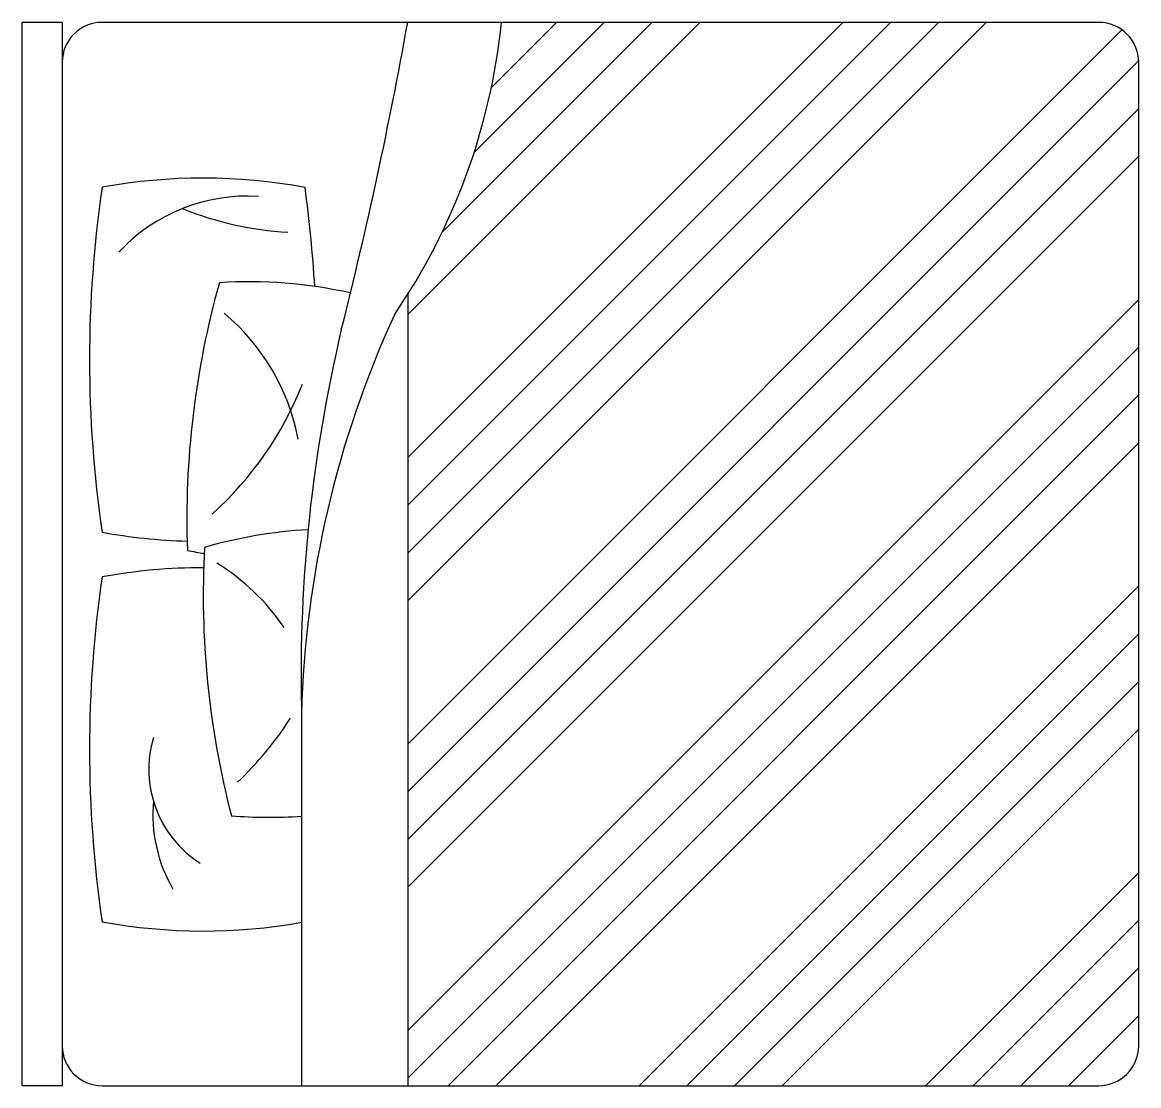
# Model space of a CAD drawing. Header units: millimetres. Extents: x -957.95 to -955.85, y 2695.7 to 2697.7.
import ezdxf

# ---------------------------------------------------------------- set-up
doc = ezdxf.new("R2010")
doc.units = ezdxf.units.MM
doc.header["$LTSCALE"] = 10
doc.layers.add('Móveis_camas', color=2, linetype='Continuous')

msp = doc.modelspace()

# ---------------------------------------------------------------- hatches: boundary and pattern name
at = {"layer": 'Móveis_camas'}
h = msp.add_hatch(dxfattribs=at)
h.set_pattern_fill('ANSI34', color=1, scale=0.02, style=0)
h.set_pattern_definition([(45, (-111.6863, 5.0959), (-0.269407684, 0.269407684), []), (45, (-111.5965, 5.0959), (-0.269407684, 0.269407684), []), (45, (-111.5067, 5.0959), (-0.269407684, 0.269407684), []), (45, (-111.4169, 5.0959), (-0.269407684, 0.269407684), [])])
h.paths.add_polyline_path([(-955.8451, 2697.6286, 0.414214), (-955.9201, 2697.7036), (-957.0437, 2697.7036, -0.115297), (-957.2201, 2697.1917), (-957.2201, 2695.7036), (-955.9201, 2695.7036, 0.414214), (-955.8451, 2695.7786)])

# ---------------------------------------------------------------- linework, layer by layer
for p, q in [((-957.9451, 2695.7036), (-957.9451, 2697.7036)), ((-957.8701, 2697.7036), (-957.9451, 2697.7036)), ((-957.8701, 2697.7036), (-957.8701, 2695.7036)), ((-955.9201, 2697.7036), (-957.7951, 2697.7036)), ((-955.8451, 2695.7786), (-955.8451, 2697.6286)), ((-957.8701, 2695.7036), (-957.9451, 2695.7036)), ((-957.7951, 2695.7036), (-955.9201, 2695.7036))]:
    msp.add_line(p, q, dxfattribs=at)
at = {"layer": 'Móveis_camas', "color": 1}
for p, q in [((-957.2201, 2697.1917), (-957.2201, 2695.7036)), ((-957.4201, 2696.4161), (-957.4201, 2695.7036))]:
    msp.add_line(p, q, dxfattribs=at)
at = {"layer": 'Móveis_camas'}
for centre, start, end in [((-957.7951, 2697.6286), 90, 180), ((-955.9201, 2697.6286), 0, 90), ((-957.7951, 2695.7786), 180, 270), ((-955.9201, 2695.7786), 270, 0)]:
    msp.add_arc(centre, 0.075, start, end, dxfattribs=at)
at = {"layer": 'Móveis_camas', "color": 1}
for centre, radius, start, end in [((-965.5463, 2699.1995), 8.4595, 345.80484, 349.81514), ((-958.2271, 2697.8251), 1.1896, 325.635, 354.1382), ((-957.6049, 2696.3608), 1.0499, 79.4839, 100.4285), ((-955.5862, 2697.069), 2.2325, 171.6458, 188.3534), ((-960.2473, 2697.0185), 2.8587, 3.7747, 7.5284), ((-957.5215, 2697.0457), 0.3311, 86.4426, 136.9785), ((-957.4101, 2697.9351), 0.6271, 248.1041, 266.7504), ((-955.9964, 2696.7699), 1.6392, 164.285, 182.0863), ((-957.5194, 2696.3325), 0.8831, 77.4722, 93.5715), ((-957.8315, 2696.8408), 0.413, 11.0105, 49.8665), ((-955.5, 2696.351), 1.9208, 155.3011, 178.4309), ((-954.6161, 2696.4779), 2.8046, 166.6596, 181.2612), ((-958.0267, 2697.2643), 0.6545, 312.1058, 338.3785), ((-957.6039, 2697.787), 1.0597, 259.6137, 268.3119), ((-957.3574, 2695.8676), 0.8831, 93.2585, 106.094), ((-955.9656, 2696.6248), 1.6392, 176.8075, 194.6088), ((-957.4435, 2697.7525), 1.0597, 259.6137, 261.3551), ((-957.6039, 2695.6182), 1.0597, 90.0003, 100.3863), ((-957.795, 2696.3342), 0.413, 34.0549, 58.5312), ((-955.5862, 2696.3362), 2.2325, 171.6466, 188.3542), ((-957.9908, 2696.7493), 0.6545, 313.52, 327.1857), ((-957.4973, 2696.2986), 0.2099, 163.4118, 237.3258), ((-957.4188, 2696.214), 0.2808, 174.9337, 210.0162), ((-957.4798, 2697.0833), 0.8749, 265.2696, 273.9105), ((-957.6049, 2697.0444), 1.0499, 259.5715, 280.1384)]:
    msp.add_arc(centre, radius, start, end, dxfattribs=at)

doc.saveas('drawing.dxf')
